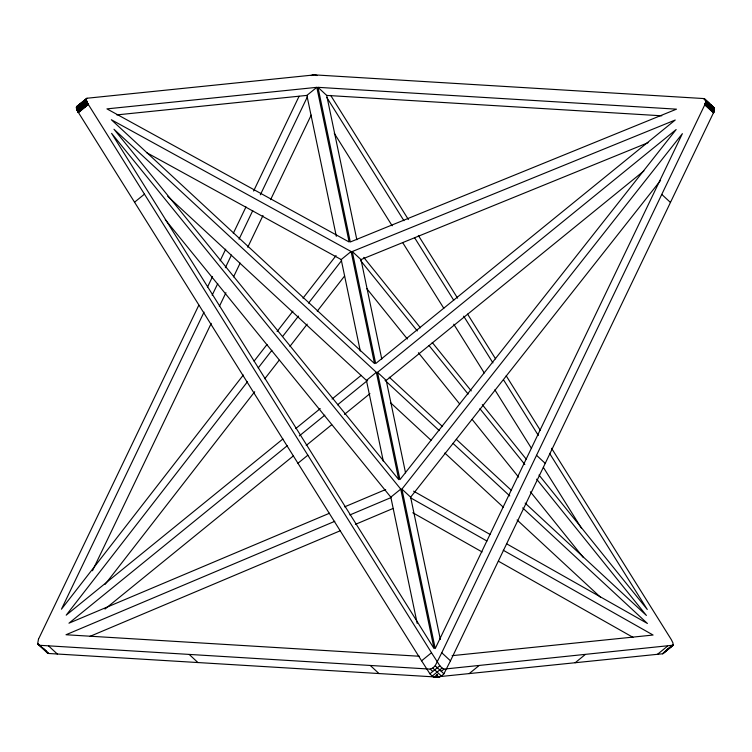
<?xml version="1.0" encoding="UTF-8"?>
<svg xmlns="http://www.w3.org/2000/svg" width="752" height="752" viewBox="0 0 752 752"><rect width="100%" height="100%" fill="white"/><g stroke="black" fill="none" stroke-linecap="round" stroke-linejoin="round"><path stroke-width="1.13" d="M441.274 671.32L443.971 669.12L673.181 645.197L672.918 642.866L671.273 639.548L551.554 448.277M77.729 111.343L76.488 108.26L86.395 100.157L86.583 98.437M39.057 645.254L430.229 669.12L432.767 668.049L435.201 665.736L441.762 652.755L704.803 104.754L705.611 102.225L705.385 99.809M711.392 105.308L714.043 107.752L714.362 109.886L705.658 101.783M713.986 111.663L714.362 109.848M77.08 106.305L76.384 107.348L86.33 99.132M673.237 644.878L662.963 653.657M705.122 103.973L713.789 112.142L705.291 103.56M37.703 643.571L48.495 653.479L438.942 677.185L441.48 676.114L443.906 673.801L450.476 660.829L713.789 112.142M38.474 639.238L37.685 643.486M38.484 639.209L198.81 305.19M207.439 287.217L212.506 276.651M220.12 260.794L225.694 249.175M233.308 233.317L245.989 206.894M253.603 191.046L299.089 96.265M204.036 312.127L61.448 609.195L243.319 375.013M212.158 295.207L217.742 283.579M225.346 267.721L231.437 255.041M239.051 239.183L252.747 210.635M260.361 194.777L307.559 96.463M92.477 570.749L211.227 323.369M219.34 306.449L225.938 292.707M233.552 276.849L240.151 263.106M247.756 247.248L262.984 215.533M270.598 199.675L311.187 115.103M673.021 645.46L662.634 653.779L434.064 677.185L432.165 676.114L429.918 673.792L421.59 660.811L78.377 112.462L77.757 111.399L87.617 103.25L86.677 101.144M76.638 106.549L86.997 98.249M254.101 361.129L267.045 344.463M277.112 331.5L292.923 311.14M302.99 298.177L336.059 255.605M247.436 381.809L66.204 615.164L282.912 438.98M258.218 367.925L271.886 350.329M282.667 336.435L298.497 316.066M308.564 303.103L341.643 260.502M105.12 584.342L254.702 391.736M264.77 378.773L279.152 360.246M289.943 346.362L307.201 324.14M317.269 311.168L344.595 275.984M401.916 489.11L682.374 133.649L435.229 648.553L401.916 489.11L410.63 497.175L440.343 639.416M410.63 497.175L660.576 180.395M78.405 112.509L88.313 104.453L87.636 103.287L77.813 111.503M76.431 106.963L87.016 98.239L315.229 74.815L317.053 75.576M76.422 107.075L86.339 99.01M86.301 99.377L76.394 107.564L76.478 108.222L86.395 100.176L86.649 101.078L76.789 109.294M76.413 107.733L86.32 99.584M76.431 107.884L86.348 99.828M76.45 108.053L86.358 99.988M76.516 108.382L86.433 100.317M76.591 108.645L86.471 100.448M76.638 108.805L86.555 100.749M76.685 108.974L86.602 100.909M76.732 109.143L86.649 101.078M76.836 109.397L86.753 101.332M76.92 109.604L86.79 101.435M76.986 109.783L86.903 101.717M77.061 109.98L86.978 101.924M77.155 110.187L87.063 102.131M77.24 110.375L87.147 102.31M77.324 110.553L87.241 102.488M77.418 110.732L87.335 102.676M77.512 110.92L87.429 102.864M77.606 111.117L87.523 103.052M77.879 111.616L87.796 103.55M77.973 111.775L87.862 103.673M78.001 111.832L87.918 103.767M78.114 112.02L88.031 103.955M78.236 112.236L88.153 104.18M78.377 112.462L88.285 104.406M134.542 202.213L144.459 194.148M116.851 114.906L306.891 95.401L316.808 87.335L349.116 241.984L106.944 108.88L316.808 87.335M360.293 351.034L341.192 259.572L351.099 251.516L111.334 119.728L374.505 363.554L351.099 251.516M295.658 428.621L320.239 408.627M332.074 399.011L361.214 375.323M383.36 461.437L366.431 380.39L376.348 372.334L113.984 129.259L398.757 479.635L376.348 372.334M287.48 445.541L68.958 623.192L329.479 513.249M299.315 435.916L324.808 415.189M337.554 404.83L367.606 380.399M377.523 372.334L676.161 129.541L399.942 479.635L377.523 372.334L386.227 380.399L405.544 472.867M104.989 609.054L293.459 455.825M306.205 445.466L331.698 424.739M344.444 414.38L369.937 393.653M386.227 380.399L643.9 170.92M297.933 463.26L307.85 455.195M417.181 623.342L390.824 497.166L400.741 489.11L111.597 133.367L434.045 648.553L400.741 489.11M421.59 660.811L431.498 652.755L88.313 104.453M429.918 673.792L439.826 665.736L431.498 652.755M432.165 676.114L442.082 668.049L443.971 669.12M434.064 677.185L437.664 674.253M469.135 673.642L479.052 665.586M575.139 662.766L585.056 654.701M657.474 654.315L667.391 646.25M666.065 650.471L673.266 644.502M663.33 652.886L673.275 644.643M662.634 653.779L673.209 645.113M311.065 75.576L313.133 74.833L316.752 75.003L703.505 98.54L705.329 99.687M344.613 506.857L385.691 489.524M334.79 521.315L66.016 634.744L419.456 656.261M349.896 514.941L390.918 497.627M89.836 636.436L340.261 530.752M355.376 524.379L393.155 508.427M352.284 251.516L675.249 120.01L375.69 363.554L352.284 251.516L360.988 259.581L381.772 359.052M360.988 259.581L648.074 142.692M452.112 655.659L653.084 635.036L503.238 550.248M317.983 87.335L676.499 109.162L350.291 241.984L317.983 87.335L326.697 95.41L356.843 239.747M326.697 95.41L661.779 115.808M48.006 653.375L37.826 643.909M712.511 106.671L713.046 106.812M38.954 645.207L37.976 644.295M47.667 653.281L43.221 648.619M146.696 152.675L341.192 259.572M413.6 491.169L490.182 534.503M506.519 543.752L647.416 623.474L522.687 507.92M410.47 497.758L486.929 541.017M412.792 512.742L482.107 551.959M498.416 561.189L632.968 637.329M704.408 98.794L713.986 107.668M704.041 98.653L714.118 107.959M703.928 98.634L714.212 108.203M705.094 100.007L714.315 108.532M705.63 100.627L714.344 108.833M705.649 100.89L714.353 108.965M705.667 101.05L714.391 109.284M705.686 101.388L714.4 109.529M705.686 101.548L714.381 109.717M705.63 102.028L714.344 110.093M705.611 102.225L714.325 110.3M705.583 102.432L714.297 110.506M705.545 102.62L714.25 110.685M705.498 102.798L714.203 110.864M705.442 102.977L714.156 111.052M705.395 103.174L714.109 111.24M705.348 103.362L714.052 111.428M705.254 103.644L713.93 111.813M705.169 103.861L713.883 111.926M705.009 104.265L713.723 112.33M704.925 104.481L713.629 112.556M704.821 104.707L713.535 112.781M704.803 104.754L713.516 112.828M661.769 194.411L670.483 202.476M536.533 455.308L545.247 463.382M389.245 377.203L442.571 426.61M456.332 439.356L511.369 490.351M525.131 503.097L646.4 615.446L536.627 479.146M385.062 380.409L439.253 430.614M453.014 443.37L509.79 495.963M167.724 196.3L366.431 380.39M390.626 402.809L431.056 440.268M444.817 453.024L503.314 507.215M517.075 519.961L600.519 597.267M441.762 652.755L450.476 660.829M435.201 665.736L443.906 673.801M432.767 668.049L441.48 676.114M430.229 669.12L432.607 671.32M436.564 674.986L438.942 677.185M370.341 665.529L379.046 673.604M189.26 654.503L197.964 662.578M48.607 645.949L57.312 654.014M43.193 648.337L46.351 651.27M39.677 645.395L48.495 653.479M37.788 643.787L48.25 653.432M704.267 98.709L709.014 103.109M439.826 665.736L442.082 668.049M165.28 219.669L390.824 497.166M363.724 257.372L420.434 327.797M432.212 342.433L471.25 390.899M482.295 404.623L526.494 459.491M539.015 475.038L647.275 609.487L549.571 453.371M360.556 260.502L417.285 330.946M429.072 345.582L468.111 394.067M479.898 408.703L524.84 464.51M366.844 288.693L407.368 339.002M418.422 352.726L459.669 403.956M472.2 419.503L518.607 477.144M530.395 491.78L583.439 557.646M330.683 95.382L408.392 219.537M418.356 235.461L457.601 298.168M467.565 314.092L495.596 358.873M506.19 375.793L540.387 430.426M326.763 97.403L403.937 220.703M414.521 237.604L453.729 300.245M463.683 316.16L492.936 362.887M503.511 379.788L538.366 435.474M334.273 133.301L392.159 225.779M402.734 242.68L443.812 308.311M453.766 324.215L484.26 372.936M494.844 389.846L531.561 448.512M543.386 467.396L581.352 528.054M306.891 95.401L336.323 236.297"/></g></svg>
